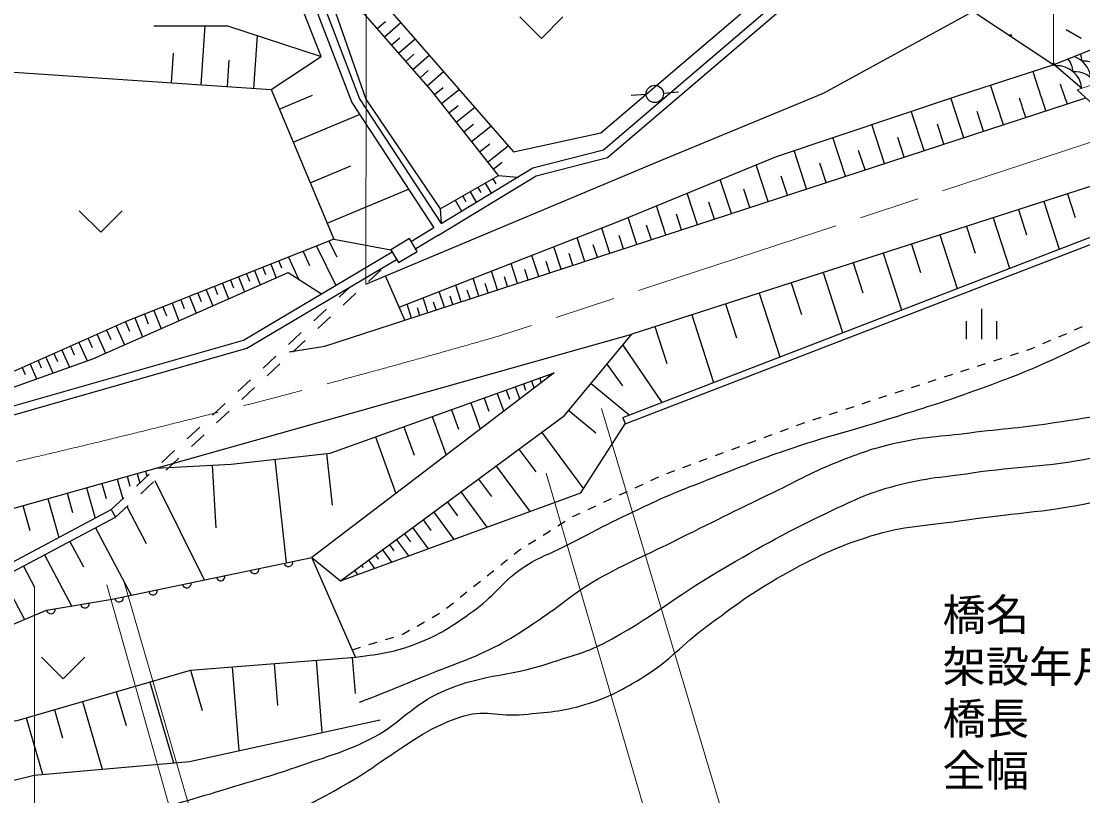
# Model space of a CAD drawing. Units: millimetres, scale not verified. Extents: x 40000 to 680000, y 20000 to 380000.
# Drawn here: x 90092 to 151440, y 242096 to 286862 of the extents above; entities that cross this region are included whole.
import ezdxf
from ezdxf.enums import TextEntityAlignment as Align

# ---------------------------------------------------------------- set-up
doc = ezdxf.new("R2010")
doc.units = ezdxf.units.MM
doc.header["$LTSCALE"] = 1000
doc.linetypes.add('CHAIN', pattern=[18.5, 12, -1.5, 3.5, -1.5])
for name, color, linetype, lineweight in [('M-BGD', 7, 'Continuous', 25), ('M-BMK', 2, 'CHAIN', 13), ('M-STR-HTXT', 7, 'Continuous', 13), ('M-STR-STR1', 1, 'Continuous', 13)]:
    doc.layers.add(name, color=color, linetype=linetype, lineweight=lineweight)
doc.styles.add('ＭＳ ゴシック', font='')
doc.styles.get('ＭＳ ゴシック').set_extended_font_data('MS Gothic')

msp = doc.modelspace()

# ---------------------------------------------------------------- linework, layer by layer
at = {"layer": 'M-BGD'}
for p, q in [((118901, 287115), (120151, 285865)), ((121401, 287115), (120151, 285865)), ((149817, 284289), (145022, 287471)), ((100482, 283185), (100713, 286600)), ((110662, 286440), (111136, 286853)), ((111076, 285965), (112025, 286793)), ((103536, 282978), (103743, 286032)), ((111489, 285491), (111963, 285904)), ((150486, 286375), (151355, 285881)), ((111902, 285017), (112850, 285844)), ((98774, 283300), (98890, 285008)), ((104534, 282910), (107423, 284823)), ((112315, 284543), (112789, 284956)), ((112728, 284070), (113675, 284896)), ((102009, 283081), (102112, 284608)), ((149793, 284351), (151385, 282990)), ((113141, 283597), (113614, 284009)), ((113553, 283124), (114499, 283949)), ((113968, 282622), (114480, 283026)), ((114372, 282110), (115396, 282918)), ((146854, 280879), (146106, 283169)), ((105007, 281784), (106919, 282587)), ((112265, 269582), (151607, 282431)), ((126208, 282623), (125344, 282564)), ((128069, 282752), (127205, 282692)), ((144564, 280131), (143814, 282428)), ((114796, 281573), (115334, 281997)), ((115221, 281035), (116295, 281884)), ((142267, 279381), (141522, 281660)), ((145709, 280505), (145335, 281650)), ((105810, 279872), (109633, 281478)), ((115666, 280471), (116230, 280916)), ((116112, 279907), (117240, 280798)), ((139987, 278636), (139249, 280898)), ((143415, 279756), (143040, 280904)), ((116579, 279314), (117172, 279782)), ((137726, 277898), (136994, 280141)), ((141127, 279009), (140755, 280148)), ((117047, 278722), (118232, 279657)), ((135483, 277165), (134756, 279391)), ((138857, 278267), (138488, 279398)), ((117370, 278312), (117887, 278709)), ((155753, 278556), (125379, 268779)), ((133257, 276438), (132563, 278565)), ((136605, 277532), (136238, 278653)), ((106794, 277529), (109137, 278513)), ((117667, 277937), (118781, 277855)), ((134370, 276802), (134007, 277915)), ((116910, 277504), (117243, 276923)), ((117344, 277752), (117510, 277461)), ((131131, 275744), (130489, 277709)), ((107779, 275186), (112465, 277155)), ((115608, 276759), (115787, 276446)), ((116042, 277007), (116388, 276404)), ((116476, 277256), (116649, 276954)), ((129165, 275102), (128572, 276919)), ((132194, 276091), (131847, 277154)), ((150556, 276883), (150999, 275509)), ((115174, 276511), (115532, 275885)), ((127349, 274509), (126800, 276188)), ((130148, 275423), (129827, 276406)), ((149182, 276441), (150067, 273693)), ((93434, 275911), (94684, 274661)), ((95934, 275911), (94684, 274661)), ((114306, 276014), (114359, 275174)), ((124853, 263964), (155621, 275836)), ((124997, 263591), (155765, 275463)), ((125669, 273960), (125162, 275512)), ((128257, 274805), (127960, 275714)), ((146269, 275503), (147207, 272590)), ((147726, 275972), (148194, 274515)), ((113932, 274914), (112639, 274131)), ((124117, 273453), (123642, 274907)), ((126509, 274234), (126235, 275074)), ((144724, 275006), (145221, 273461)), ((108166, 274264), (111451, 273654)), ((114213, 274500), (112897, 273699)), ((122662, 272978), (122214, 274350)), ((124893, 273707), (124639, 274483)), ((143179, 274509), (144174, 271419)), ((107153, 273863), (108273, 271597)), ((107860, 274143), (108326, 273235)), ((121291, 272530), (120868, 273824)), ((123390, 273216), (123152, 273943)), ((141541, 273982), (142069, 272344)), ((104976, 273001), (105133, 272604)), ((105543, 273225), (106121, 271948)), ((106380, 273557), (106742, 272746)), ((119997, 272107), (119598, 273328)), ((121976, 272754), (121752, 273440)), ((139903, 273454), (140958, 270178)), ((103581, 272448), (103909, 271620)), ((104046, 272632), (104210, 272218)), ((104511, 272817), (104825, 272023)), ((110169, 271821), (110901, 272502)), ((117625, 271333), (117271, 272419)), ((118776, 271709), (118400, 272860)), ((119386, 271908), (119187, 272518)), ((120644, 272319), (120432, 272966)), ((138167, 272895), (138726, 271158)), ((102187, 271896), (102365, 271446)), ((102652, 272080), (102994, 271216)), ((103116, 272264), (103287, 271832)), ((116540, 270978), (116205, 272002)), ((118201, 271521), (118013, 272096)), ((136430, 272336), (137548, 268863)), ((100787, 271342), (101157, 270407)), ((101254, 271527), (101440, 271060)), ((101722, 271712), (102078, 270813)), ((108460, 270911), (109093, 271502)), ((114550, 270329), (114252, 271240)), ((115515, 270644), (115200, 271610)), ((116027, 270811), (115860, 271323)), ((117082, 271156), (116905, 271699)), ((134588, 271743), (135181, 269902)), ((98806, 270557), (99206, 269547)), ((99311, 270757), (99511, 270252)), ((99816, 270957), (100200, 269986)), ((100301, 271149), (100494, 270664)), ((108705, 270458), (109437, 271139)), ((113599, 270018), (113319, 270875)), ((114074, 270173), (113926, 270629)), ((115033, 270486), (114875, 270969)), ((132747, 271151), (133932, 267468)), ((97757, 270142), (98172, 269092)), ((98281, 270349), (98489, 269825)), ((106997, 269547), (107728, 270229)), ((112648, 269708), (112386, 270511)), ((113124, 269863), (112984, 270291)), ((130794, 270522), (131423, 268569)), ((145597, 268480), (145597, 270230)), ((96114, 269487), (96355, 268943)), ((96666, 269710), (97098, 268619)), ((97211, 269926), (97427, 269380)), ((107241, 269095), (107973, 269776)), ((128841, 269894), (130098, 265988)), ((144722, 268480), (144722, 269530)), ((146472, 268480), (146472, 269530)), ((79404, 255827), (125379, 268779)), ((94484, 268765), (94965, 267679)), ((95027, 269005), (95268, 268463)), ((95570, 269246), (96052, 268158)), ((105534, 268183), (106266, 268865)), ((126715, 269209), (127399, 267082)), ((150052, 268621), (150511, 268819)), ((150970, 269016), (151430, 269214)), ((93424, 268295), (93893, 267235)), ((93954, 268530), (94189, 268000)), ((105778, 267732), (106510, 268413)), ((124850, 268138), (127109, 264835)), ((149133, 268226), (149593, 268423)), ((91978, 267655), (92181, 267196)), ((92437, 267858), (92874, 266871)), ((92930, 268077), (93149, 267583)), ((104072, 266818), (104803, 267501)), ((147254, 267548), (147729, 267703)), ((148205, 267858), (148502, 267954)), ((148502, 267954), (148674, 268028)), ((90604, 267047), (90981, 266196)), ((91061, 267249), (91249, 266824)), ((91518, 267452), (91925, 266533)), ((104314, 266369), (105046, 267051)), ((123938, 267036), (124840, 265794)), ((145352, 266930), (145827, 267085)), ((146303, 267239), (146778, 267394)), ((90147, 266844), (90320, 266453)), ((120525, 266403), (120566, 266287)), ((143450, 266311), (143925, 266466)), ((144401, 266621), (144876, 266775)), ((102609, 265454), (103341, 266136)), ((102850, 265006), (103582, 265688)), ((118642, 265729), (118897, 265017)), ((119113, 265897), (119240, 265541)), ((119583, 266066), (119732, 265652)), ((120054, 266235), (120128, 266028)), ((123027, 265933), (125232, 264111)), ((141548, 265692), (142023, 265848)), ((142499, 266002), (142974, 266157)), ((116837, 265082), (117110, 264319)), ((117600, 265355), (117973, 264313)), ((118121, 265542), (118307, 265021)), ((139647, 265070), (140122, 265225)), ((140598, 265381), (141073, 265536)), ((101147, 264090), (101878, 264772)), ((116074, 264809), (116620, 263283)), ((137747, 264447), (138222, 264603)), ((138697, 264758), (139172, 264914)), ((101386, 263643), (102118, 264325)), ((113841, 264009), (114641, 261776)), ((114957, 264409), (115357, 263292)), ((121735, 264370), (123298, 263079)), ((124853, 263964), (124997, 263591)), ((135846, 263825), (136321, 263980)), ((136796, 264136), (137271, 264291)), ((99684, 262726), (100416, 263408)), ((112207, 263423), (112792, 261789)), ((133963, 263151), (134432, 263324)), ((134901, 263498), (135316, 263651)), ((135316, 263651), (135371, 263669)), ((99923, 262280), (100655, 262962)), ((110573, 262838), (111744, 259570)), ((120170, 263096), (122578, 259833)), ((132087, 262458), (132556, 262631)), ((133025, 262805), (133494, 262978)), ((98222, 261362), (98953, 262044)), ((118855, 262125), (119826, 260810)), ((131149, 262112), (131618, 262285)), ((98459, 260918), (99191, 261599)), ((104738, 261544), (105397, 255563)), ((107729, 261873), (108058, 258883)), ((129273, 261418), (129742, 261592)), ((130211, 261765), (130680, 261938)), ((97265, 260859), (97344, 260581)), ((101131, 261207), (101330, 257588)), ((117539, 261154), (119481, 258523)), ((127397, 260725), (127866, 260899)), ((128335, 261072), (128804, 261245)), ((94754, 260151), (95002, 259270)), ((95635, 260400), (95959, 259251)), ((96210, 260561), (96371, 259987)), ((96759, 259998), (97491, 260680)), ((96784, 260723), (96941, 260167)), ((96995, 259555), (97727, 260236)), ((97809, 260312), (100656, 254570)), ((116522, 260403), (117273, 259386)), ((126485, 260315), (126939, 260524)), ((92746, 259586), (93064, 258460)), ((93872, 259903), (94369, 258140)), ((115504, 259653), (117006, 257617)), ((124668, 259480), (125122, 259689)), ((125576, 259898), (126031, 260106)), ((91620, 259268), (92255, 257016)), ((95297, 258633), (96028, 259315)), ((114717, 259072), (115298, 258284)), ((123759, 259063), (124213, 259272)), ((80472, 250752), (95297, 258633)), ((90181, 258863), (90587, 257424)), ((95297, 258633), (95531, 258192)), ((95531, 258192), (96263, 258873)), ((96195, 258810), (97315, 256674)), ((113930, 258491), (115092, 256916)), ((121972, 258242), (122396, 258437)), ((122850, 258646), (123305, 258854)), ((80575, 250261), (95531, 258192)), ((113321, 258041), (113770, 257432)), ((121097, 257693), (121520, 257959)), ((121943, 258225), (121972, 258242)), ((94385, 257584), (96451, 253689)), ((112241, 257244), (112588, 256773)), ((112712, 257592), (113611, 256374)), ((120250, 257161), (120673, 257427)), ((92909, 256801), (93692, 255325)), ((111367, 256600), (111628, 256246)), ((111770, 256897), (112465, 255955)), ((119403, 256629), (119827, 256895)), ((91433, 256019), (92998, 253066)), ((110563, 256006), (110737, 255770)), ((110965, 256303), (111487, 255596)), ((118582, 256060), (118892, 256308)), ((118892, 256308), (118980, 256363)), ((90215, 255373), (90861, 254154)), ((109758, 255412), (109845, 255294)), ((110160, 255709), (110508, 255238)), ((117801, 255436), (118191, 255748)), ((88996, 254727), (90288, 252290)), ((109356, 255115), (109530, 254880)), ((117019, 254813), (117410, 255125)), ((116238, 254189), (116628, 254501)), ((115456, 253565), (115847, 253877)), ((114675, 252941), (115065, 253253)), ((112968, 251905), (113403, 252152)), ((113837, 252400), (114272, 252647)), ((112102, 251412), (112533, 251658)), ((110185, 250830), (110663, 250976)), ((111142, 251121), (111620, 251266)), ((112098, 251411), (112102, 251412)), ((109228, 250540), (109706, 250685)), ((91268, 250100), (92518, 248850)), ((93768, 250100), (92518, 248850)), ((104710, 249737), (104903, 247318)), ((107130, 249930), (107463, 245747)), ((109221, 250097), (109388, 248005)), ((99867, 249349), (100546, 247015)), ((102290, 249545), (102676, 244705)), ((97533, 248670), (98891, 244002)), ((95585, 248104), (96152, 246155)), ((93637, 247537), (94770, 243640)), ((92010, 247064), (92483, 245437)), ((90384, 246591), (91330, 243338))]:
    msp.add_line(p, q, dxfattribs=at)
for points in [[(113232, 295965), (109004, 290265), (118535, 279309), (123581, 280407), (133159, 288583), (123649, 295681), (121009, 298345)], [(111647, 296904), (106278, 289798), (109190, 282156), (113932, 274914)], [(112046, 296603), (106844, 289717), (109638, 282384), (114359, 275174)], [(112872, 296546), (107557, 289379), (110015, 282351), (114306, 276014), (117667, 277937), (113755, 282892), (107806, 289715)], [(114213, 274500), (119849, 277919), (123982, 278979), (144340, 296369)], [(114359, 275174), (119653, 278385), (123746, 279434), (144015, 296749)], [(97750, 286600), (102014, 286600), (107423, 284823), (105922, 288653), (99408, 290430)], [(110007, 271670), (126988, 278786), (136464, 282695), (145046, 287395)], [(111935, 270334), (124655, 275303), (133739, 279050), (144205, 282559), (149793, 284351), (153103, 285687), (156370, 287518)], [(87636, 284055), (104534, 282910), (108166, 274264), (96204, 269526), (87861, 265832)], [(78237, 261374), (102937, 268436), (111528, 273526)], [(78340, 260884), (103136, 267973), (111785, 273097)], [(81387, 267359), (84241, 265934), (88281, 265233), (94230, 267355), (105521, 272330), (107446, 271107)], [(105584, 267760), (107639, 268087), (112265, 269582), (111140, 272145)], [(106892, 255875), (108551, 254522), (121483, 264065), (125379, 268779)], [(97863, 261027), (102225, 261267), (107948, 261898), (120891, 266534), (106892, 255875)], [(108551, 254522), (122430, 259603), (124997, 263591)], [(80826, 249068), (84151, 249696), (91556, 252826), (95341, 253457), (106892, 255875)], [(81615, 245317), (85818, 246012), (89857, 246437), (99879, 249353), (109415, 250112), (106892, 255875)], [(82475, 241229), (90831, 243294), (99820, 244084), (110844, 246483)]]:
    msp.add_lwpolyline(points, dxfattribs=at)
msp.add_lwpolyline([(111895, 272912), (112979, 273561), (112536, 274303), (111451, 273654)], close=True, dxfattribs=at)
for centre, radius in [((147264, 286045), 50), ((149759, 284395), 50), ((126707, 282658), 500)]:
    msp.add_circle(centre, radius, dxfattribs=at)
for centre, radius, start, end in [((149443, 283796), 1450, 5.85996, 37.34523), ((150463, 283450), 1450, 5.85996, 70.52743), ((149963, 284404), 1450, 5.85996, 22.57489), ((148423, 284141), 1450, 5.85996, 9.29596), ((149943, 282842), 1450, 5.85996, 93.0656), ((151482, 283104), 1450, 15.42756, 93.0656), ((150963, 282496), 1450, 31.82214, 93.0656), ((103575, 255181), 250, 191.82687, 11.82687), ((105533, 255591), 250, 191.82687, 11.82687), ((101618, 254771), 250, 191.82687, 11.82687), ((97703, 253951), 250, 191.82687, 11.82687), ((99660, 254361), 250, 191.82687, 11.82687), ((95745, 253541), 250, 191.82687, 11.82687), ((91803, 252867), 250, 189.46232, 9.46232), ((93775, 253196), 250, 189.46232, 9.46232)]:
    msp.add_arc(centre, radius, start, end, dxfattribs=at)
for points in [[(149302, 281679), (148935, 282818), (148935, 282818), (148567, 283958)], [(150552, 282087), (150348, 282653), (150348, 282653), (150144, 283219)], [(148144, 281300), (147964, 281862), (147964, 281862), (147784, 282424)]]:
    msp.add_open_spline(points, degree=3, dxfattribs=at)
for points, knots in [([(109415, 250112), (111011, 250308), (111619, 250391), (112936, 250890), (114311, 251412), (115003, 251911), (116206, 252759), (117390, 253593), (117809, 254368), (118986, 255212), (119872, 255846), (120492, 256002), (121462, 256497), (123415, 257492), (124494, 258081), (126485, 258996), (128054, 259717), (128967, 260044), (130573, 260678), (131997, 261240), (132794, 261557), (134241, 262056), (136757, 262925), (138224, 263230), (140759, 264042), (142498, 264600), (143483, 264884), (145197, 265514), (147080, 266205), (148148, 266575), (149963, 267430), (152371, 268563), (153744, 269180), (155990, 270607), (157230, 271394), (157671, 271678), (159093, 272730)], [0, 0, 0, 0, 1, 1, 1, 2, 2, 2, 3, 3, 3, 4, 4, 4, 5, 5, 5, 6, 6, 6, 7, 7, 7, 8, 8, 8, 9, 9, 9, 10, 10, 10, 11, 11, 11, 12, 12, 12, 12]), ([(109648, 247497), (111582, 248270), (112077, 248468), (113626, 249107), (115209, 249760), (116149, 250013), (117665, 250808), (118732, 251367), (119274, 251780), (120277, 252448), (121389, 253188), (121920, 253742), (123071, 254422), (124844, 255468), (125936, 255873), (127778, 256790), (130039, 257916), (131304, 258549), (133579, 259645), (135056, 260357), (135849, 260837), (137375, 261437), (138593, 261916), (139289, 262173), (140564, 262470), (142232, 262857), (143208, 262856), (144907, 263077), (146862, 263331), (147971, 263373), (149918, 263684), (151698, 263969), (152720, 264062), (154443, 264595), (155815, 265020), (156639, 265210), (157844, 265992), (159483, 267057), (160420, 267705), (161701, 269181), (162373, 269956), (162764, 270463), (163007, 271459), (163129, 271960), (163175, 272192), (163181, 272767)], [0, 0, 0, 0, 1, 1, 1, 2, 2, 2, 3, 3, 3, 4, 4, 4, 5, 5, 5, 6, 6, 6, 7, 7, 7, 8, 8, 8, 9, 9, 9, 10, 10, 10, 11, 11, 11, 12, 12, 12, 13, 13, 13, 14, 14, 14, 15, 15, 15, 15]), ([(83227, 237651), (84884, 237964), (85344, 238056), (86686, 238383), (88246, 238763), (89086, 239100), (90638, 239512), (93152, 240181), (94592, 240431), (97105, 241103), (99201, 241665), (100365, 242017), (102442, 242643), (103911, 243086), (104741, 243317), (106189, 243824), (107788, 244383), (108726, 244610), (110244, 245363), (111887, 246180), (112496, 247175), (114144, 247981), (116517, 249141), (118158, 248939), (120662, 249777), (121877, 250184), (122603, 250319), (123742, 250906), (126495, 252328), (127786, 253559), (130465, 255115), (132962, 256566), (134370, 257376), (136983, 258605), (138253, 259202), (138972, 259547), (140320, 259939), (142117, 260463), (143190, 260486), (145041, 260761), (147740, 261160), (149298, 261085), (151970, 261633), (154519, 262156), (156002, 262386), (158386, 263429), (160311, 264273), (161340, 264996), (162800, 266509), (163623, 267363), (163994, 267992), (164339, 269126), (164656, 270166), (164649, 270703), (164596, 271898)], [0, 0, 0, 0, 1, 1, 1, 2, 2, 2, 3, 3, 3, 4, 4, 4, 5, 5, 5, 6, 6, 6, 7, 7, 7, 8, 8, 8, 9, 9, 9, 10, 10, 10, 11, 11, 11, 12, 12, 12, 13, 13, 13, 14, 14, 14, 15, 15, 15, 16, 16, 16, 17, 17, 17, 18, 18, 18, 18]), ([(83972, 234109), (87224, 234584), (88554, 234613), (91143, 235888), (92645, 236627), (93258, 237461), (94786, 238143), (97743, 239463), (99784, 239021), (102853, 240051), (105769, 241031), (107342, 241828), (109965, 243434), (110318, 243650), (110487, 243814), (110833, 244041), (112556, 245176), (113486, 245951), (115430, 246643), (116791, 247128), (117687, 246660), (119125, 246797), (120520, 246930), (121326, 246955), (122667, 247362), (124091, 247794), (124838, 248223), (126105, 249004), (127635, 249947), (128247, 250818), (129698, 251878), (131377, 253105), (132291, 253852), (134112, 254855), (136014, 255903), (137124, 256452), (139193, 257114), (141130, 257733), (142316, 257672), (144325, 257986), (147325, 258456), (149053, 258438), (152024, 259064), (154275, 259538), (155588, 259691), (157721, 260552), (160310, 261597), (161254, 262407), (163777, 264350)], [0, 0, 0, 0, 1, 1, 1, 2, 2, 2, 3, 3, 3, 4, 4, 4, 5, 5, 5, 6, 6, 6, 7, 7, 7, 8, 8, 8, 9, 9, 9, 10, 10, 10, 11, 11, 11, 12, 12, 12, 13, 13, 13, 14, 14, 14, 15, 15, 15, 16, 16, 16, 16])]:
    msp.add_open_spline(points, degree=3, knots=knots, dxfattribs=at)
at = {"layer": 'M-BMK'}
msp.add_line((172323, 286552), (117839, 268708), dxfattribs=at)
msp.add_arc((-35129, 799435), 552332, 283.07443, 286.0782, dxfattribs=at)
at = {"layer": 'M-STR-HTXT'}
for p, q in [((149746, 284336), (149746, 324729)), ((123635, 264475), (133802, 230446)), ((120435, 260735), (129200, 230732)), ((90861, 254154), (90861, 231119)), ((95032, 254284), (101574, 231080)), ((96047, 254451), (102752, 231248))]:
    msp.add_line(p, q, dxfattribs=at)
msp.add_lwpolyline([(110007, 271670), (110083, 321078), (141120, 321078)], dxfattribs=at)
at = {"layer": 'M-STR-STR1'}
for q in [(162861, 286825), (151839, 282214)]:
    msp.add_line((151108, 282897), q, dxfattribs=at)

# ---------------------------------------------------------------- texts
at = {"layer": 'M-STR-HTXT', "style": 'ＭＳ ゴシック'}
for s, p in [('橋名', (143336, 251096)), ('架設年月', (143336, 248096)), ('橋長', (143336, 245096)), ('全幅', (143336, 242096))]:
    msp.add_text(s, height=1833, dxfattribs=at).set_placement(p, align=Align.BOTTOM_LEFT)

doc.saveas('drawing.dxf')
